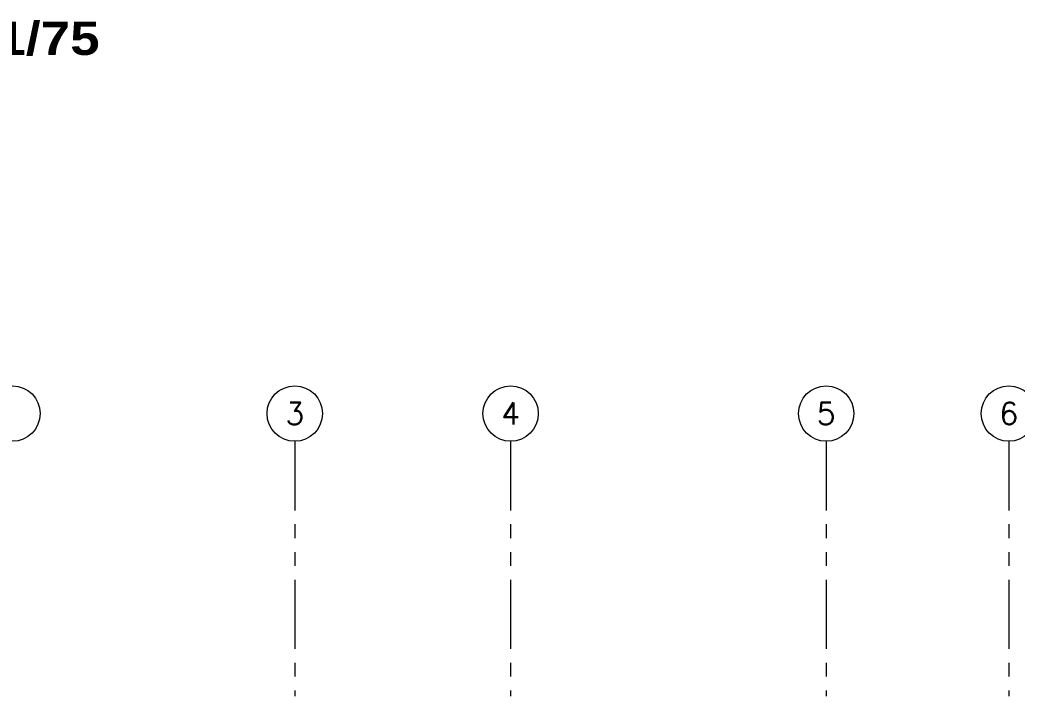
# Model space of a CAD drawing. Header units: millimetres. Extents: x -3 to 53, y -110 to 39.
# Drawn here: x 1.49 to 10.5, y -40.68 to -34.58 of the extents above; entities that cross this region are included whole.
import ezdxf
from ezdxf.enums import TextEntityAlignment as Align

# ---------------------------------------------------------------- set-up
doc = ezdxf.new("R2010")
doc.units = ezdxf.units.MM
doc.linetypes.add('PHANTOM', pattern=[63.5, 31.75, -6.35, 6.35, -6.35, 6.35, -6.35])
doc.linetypes.add('PHANTOM2', pattern=[1.25, 0.625, -0.125, 0.125, -0.125, 0.125, -0.125])
doc.layers.add('A-EJES', color=8, linetype='PHANTOM')
doc.layers.add('DLP_TEXTO AMBIENTE', color=8, linetype='Continuous')
doc.styles.add('R160-75', font='ariblk.ttf', dxfattribs={"height": 0.6})
doc.styles.add('ROMANS', font='ROMANS.shx', dxfattribs={"oblique": 10})

# ---------------------------------------------------------------- blocks, each defined once
blk = doc.blocks.new('Ejes_Torre C')
at = {"layer": 'A-EJES', "color": 8, "linetype": 'PHANTOM2', "lineweight": 0}
for points in [[(3.975, 16.65), (3.975, 14.35)], [(5.925, 16.65), (5.925, 14.35)], [(8.775, 16.65), (8.775, 14.35)], [(10.425, 16.65), (10.425, 14.35)]]:
    blk.add_lwpolyline(points, dxfattribs=at)
at = {"layer": 'A-EJES', "color": 8, "linetype": 'Continuous', "lineweight": 0}
for centre in [(1.425, 16.9), (3.975, 16.9), (5.925, 16.9), (8.775, 16.9), (10.425, 16.9)]:
    blk.add_circle(centre, 0.25, dxfattribs=at)
at = {"layer": 'A-EJES', "color": 8, "linetype": 'Continuous', "lineweight": 0, "style": 'ROMANS'}
for s, p in [('3', (3.975, 16.9)), ('4', (5.925, 16.9)), ('5', (8.775, 16.9)), ('6', (10.425, 16.9))]:
    blk.add_text(s, height=0.2, dxfattribs=at).set_placement(p, align=Align.MIDDLE_CENTER)
blk = doc.blocks.new('arq.')
at = {"layer": 'A-EJES', "color": 8, "lineweight": 0}
blk.add_blockref('Ejes_Torre C', (101.2127, -53.1391), dxfattribs=at)

msp = doc.modelspace()

# ---------------------------------------------------------------- block references
at = {"color": 7}
msp.add_blockref('arq.', (-101.2125, -1.8936), dxfattribs=at)

# ---------------------------------------------------------------- next in the draw order: texts
at = {"layer": 'DLP_TEXTO AMBIENTE', "color": 0, "insert": (0.0265, -34.5961), "char_height": 0.3, "width": 10.725123, "attachment_point": 1, "style": 'R160-75'}
msp.add_mtext('ESC. 1/75', dxfattribs=at)

doc.saveas('drawing.dxf')
